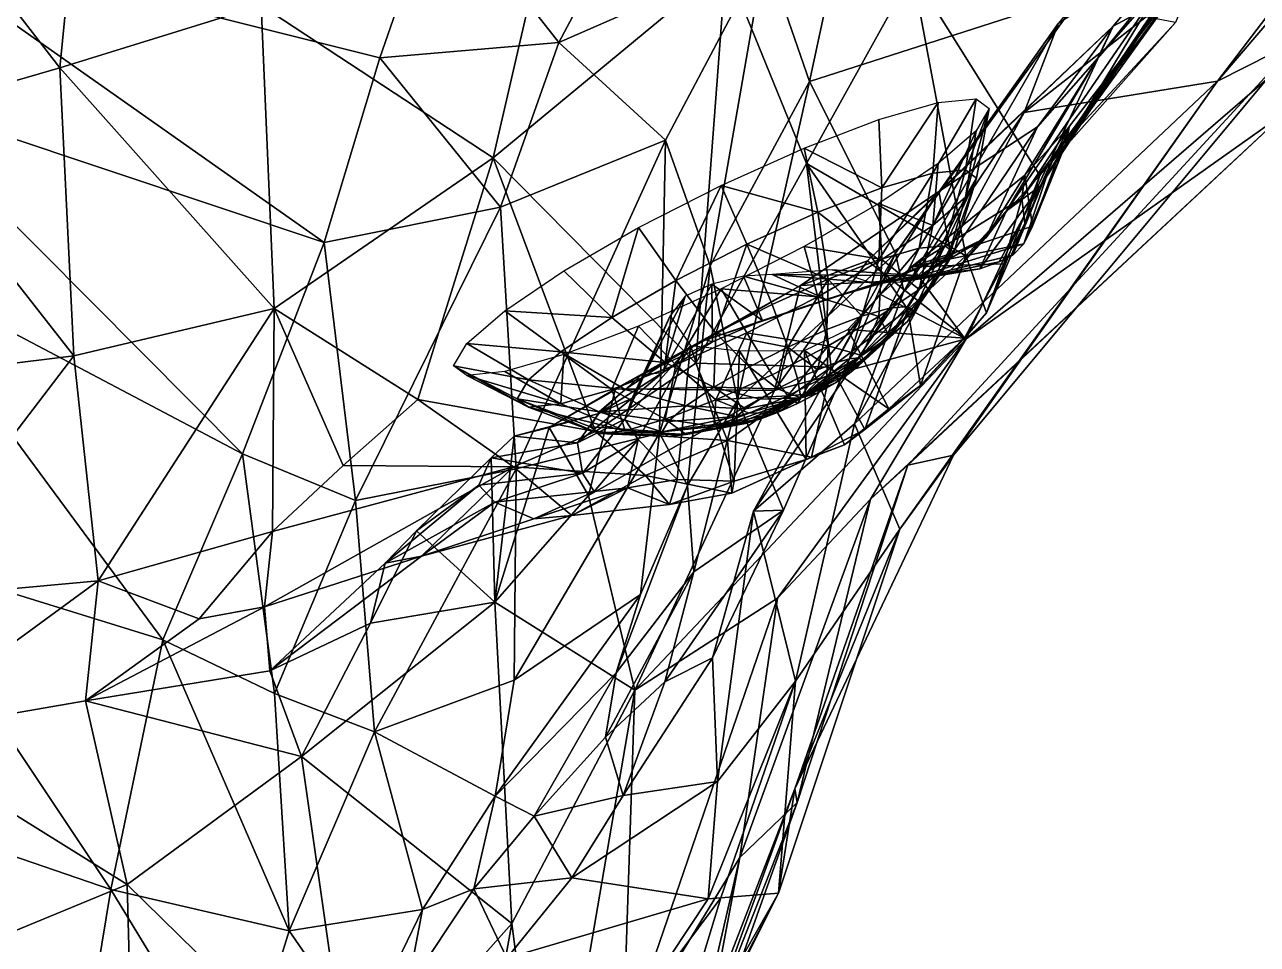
# Model space of a CAD drawing. Extents: x -0.56 to 0.56, y -0.72 to 0.31.
# Drawn here: x 0.0132 to 0.1315, y -0.575 to -0.4868 of the extents above; entities that cross this region are included whole.
import ezdxf

# ---------------------------------------------------------------- set-up
doc = ezdxf.new("R2010")
doc.units = 0
doc.layers.add('BEAR_BLK$LWO', color=1, linetype='CONTINUOUS')

msp = doc.modelspace()

# ---------------------------------------------------------------- linework, layer by layer
at = {"layer": 'BEAR_BLK$LWO'}
for points in [[(0.17783, -0.42645, 2.02138), (0.1356, -0.48819, 2.02277), (0.12769, -0.49218, 1.99347)], [(0.12769, -0.49218, 1.99347), (0.15775, -0.45705, 1.97089), (0.17783, -0.42645, 2.02138)], [(0.10358, -0.51692, 2.07049), (0.17206, -0.45775, 2.08591), (0.11769, -0.48692, 2.11161)], [(0.17206, -0.45775, 2.08591), (0.10358, -0.51692, 2.07049), (0.13435, -0.49509, 2.05099)], [(0.10914, -0.49521, 1.97202), (0.11245, -0.48662, 1.95376), (0.15775, -0.45705, 1.97089)], [(0.15775, -0.45705, 1.97089), (0.12769, -0.49218, 1.99347), (0.10914, -0.49521, 1.97202)], [(0.17206, -0.45775, 2.08591), (0.1414, -0.45893, 2.12562), (0.11769, -0.48692, 2.11161)], [(0.1414, -0.45893, 2.12562), (0.11619, -0.49001, 2.13075), (0.11769, -0.48692, 2.11161)], [(0.12241, -0.48286, 2.13926), (0.11619, -0.49001, 2.13075), (0.1414, -0.45893, 2.12562)], [(0.01658, -0.49092, 2.23155), (0.01926, -0.4637, 2.24969), (0, -0.46952, 2.24825)], [(0.01926, -0.4637, 2.24969), (0.01658, -0.49092, 2.23155), (0.0359, -0.48492, 2.22948)], [(0.08853, -0.49221, 1.9262), (0.08426, -0.47982, 1.91577), (0.09428, -0.46546, 1.91571)], [(0.08853, -0.49221, 1.9262), (0.09428, -0.46546, 1.91571), (0.11473, -0.48379, 1.93966)], [(0, -0.46952, 2.24825), (0, -0.4957, 2.22986), (0.01658, -0.49092, 2.23155)], [(0.07411, -0.47036, 1.90822), (0.06447, -0.48848, 1.90885), (0.05292, -0.47375, 1.90303)], [(0.06447, -0.48848, 1.90885), (0.07411, -0.47036, 1.90822), (0.08426, -0.47982, 1.91577)], [(0.0473, -0.48995, 1.90403), (0, -0.47812, 1.89758), (0.05292, -0.47375, 1.90303)], [(0.06447, -0.48848, 1.90885), (0.0473, -0.48995, 1.90403), (0.05292, -0.47375, 1.90303)], [(0.05818, -0.49956, 2.20753), (0.06373, -0.47544, 2.22988), (0.0359, -0.48492, 2.22948)], [(0.06373, -0.47544, 2.22988), (0.05818, -0.49956, 2.20753), (0.0805, -0.48105, 2.21394)], [(0, -0.47812, 1.89758), (0.0473, -0.48995, 1.90403), (0.04194, -0.50769, 1.90419)], [(0, -0.49366, 1.89978), (0, -0.47812, 1.89758), (0.04194, -0.50769, 1.90419)], [(0.12614, -0.47877, 2.14991), (0.11071, -0.50224, 2.14232), (0.12241, -0.48286, 2.13926)], [(0.11178, -0.49985, 2.14623), (0.11071, -0.50224, 2.14232), (0.12614, -0.47877, 2.14991)], [(0.1131, -0.49828, 2.14999), (0.11178, -0.49985, 2.14623), (0.12614, -0.47877, 2.14991)], [(0.12654, -0.47958, 2.16011), (0.1131, -0.49828, 2.14999), (0.12614, -0.47877, 2.14991)], [(0.06447, -0.48848, 1.90885), (0.08426, -0.47982, 1.91577), (0.07472, -0.49786, 1.91389)], [(0.08426, -0.47982, 1.91577), (0.07899, -0.50992, 1.92299), (0.07472, -0.49786, 1.91389)], [(0.07899, -0.50992, 1.92299), (0.08426, -0.47982, 1.91577), (0.08853, -0.49221, 1.9262)], [(0.11232, -0.49884, 2.1583), (0.11349, -0.49652, 2.15421), (0.12654, -0.47958, 2.16011)], [(0.12368, -0.48657, 2.17569), (0.11232, -0.49884, 2.1583), (0.12654, -0.47958, 2.16011)], [(0.11349, -0.49652, 2.15421), (0.1131, -0.49828, 2.14999), (0.12654, -0.47958, 2.16011)], [(0.07763, -0.51925, 2.18519), (0.0805, -0.48105, 2.21394), (0.05818, -0.49956, 2.20753)], [(0.0805, -0.48105, 2.21394), (0.07763, -0.51925, 2.18519), (0.08825, -0.50008, 2.19262)], [(0.08825, -0.50008, 2.19262), (0.09841, -0.48173, 2.19971), (0.0805, -0.48105, 2.21394)], [(0.10354, -0.50897, 2.17567), (0.09841, -0.48173, 2.19971), (0.08825, -0.50008, 2.19262)], [(0.09841, -0.48173, 2.19971), (0.11066, -0.50124, 2.17753), (0.12368, -0.48657, 2.17569)], [(0.09841, -0.48173, 2.19971), (0.10354, -0.50897, 2.17567), (0.11066, -0.50124, 2.17753)], [(0.08853, -0.49221, 1.9262), (0.11473, -0.48379, 1.93966), (0.09679, -0.50871, 1.94274)], [(0.11473, -0.48379, 1.93966), (0.11245, -0.48662, 1.95376), (0.09679, -0.50871, 1.94274)], [(0.12241, -0.48286, 2.13926), (0.10744, -0.50464, 2.1383), (0.11619, -0.49001, 2.13075)], [(0.11071, -0.50224, 2.14232), (0.10744, -0.50464, 2.1383), (0.12241, -0.48286, 2.13926)], [(0.03714, -0.514, 2.20666), (0.0359, -0.48492, 2.22948), (0.01658, -0.49092, 2.23155)], [(0.0359, -0.48492, 2.22948), (0.03714, -0.514, 2.20666), (0.05818, -0.49956, 2.20753)], [(0.09411, -0.50943, 2.10542), (0.10358, -0.51692, 2.07049), (0.11769, -0.48692, 2.11161)], [(0.11769, -0.48692, 2.11161), (0.10096, -0.50277, 2.11681), (0.09411, -0.50943, 2.10542)], [(0.09759, -0.51235, 1.95479), (0.09679, -0.50871, 1.94274), (0.11245, -0.48662, 1.95376)], [(0.10914, -0.49521, 1.97202), (0.09759, -0.51235, 1.95479), (0.11245, -0.48662, 1.95376)], [(0.11043, -0.49656, 2.12369), (0.10096, -0.50277, 2.11681), (0.11769, -0.48692, 2.11161)], [(0.11619, -0.49001, 2.13075), (0.11043, -0.49656, 2.12369), (0.11769, -0.48692, 2.11161)], [(0.11232, -0.49884, 2.1583), (0.12368, -0.48657, 2.17569), (0.11066, -0.50124, 2.17753)], [(0.05887, -0.50428, 1.9076), (0.0473, -0.48995, 1.90403), (0.06447, -0.48848, 1.90885)], [(0.05887, -0.50428, 1.9076), (0.06447, -0.48848, 1.90885), (0.07472, -0.49786, 1.91389)], [(0.09797, -0.52904, 2.02309), (0.1356, -0.48819, 2.02277), (0.13435, -0.49509, 2.05099)], [(0.09797, -0.52904, 2.02309), (0.10236, -0.52807, 2.00299), (0.1356, -0.48819, 2.02277)], [(0.12769, -0.49218, 1.99347), (0.1356, -0.48819, 2.02277), (0.10236, -0.52807, 2.00299)], [(0.01791, -0.51855, 2.2101), (0.01658, -0.49092, 2.23155), (0, -0.4957, 2.22986)], [(0.01658, -0.49092, 2.23155), (0.01791, -0.51855, 2.2101), (0.03714, -0.514, 2.20666)], [(0.0473, -0.48995, 1.90403), (0.05887, -0.50428, 1.9076), (0.04194, -0.50769, 1.90419)], [(0.11619, -0.49001, 2.13075), (0.10545, -0.50722, 2.13374), (0.11043, -0.49656, 2.12369)], [(0.10744, -0.50464, 2.1383), (0.10545, -0.50722, 2.13374), (0.11619, -0.49001, 2.13075)], [(0.09722, -0.53519, 1.9803), (0.09286, -0.52507, 1.96642), (0.12769, -0.49218, 1.99347)], [(0.09286, -0.52507, 1.96642), (0.10914, -0.49521, 1.97202), (0.12769, -0.49218, 1.99347)], [(0.10236, -0.52807, 2.00299), (0.09722, -0.53519, 1.9803), (0.12769, -0.49218, 1.99347)], [(0.07899, -0.50992, 1.92299), (0.08853, -0.49221, 1.9262), (0.08164, -0.5228, 1.9306)], [(0.08164, -0.5228, 1.9306), (0.08853, -0.49221, 1.9262), (0.09679, -0.50871, 1.94274)], [(0.03412, -0.52797, 1.90544), (0, -0.49366, 1.89978), (0.04194, -0.50769, 1.90419)], [(0, -0.50999, 1.90113), (0, -0.49366, 1.89978), (0.03412, -0.52797, 1.90544)], [(0.09549, -0.50243, 2.13049), (0.09518, -0.49588, 2.12831), (0.10087, -0.49425, 2.13502)], [(0.10087, -0.49425, 2.13502), (0.10036, -0.50102, 2.13625), (0.09549, -0.50243, 2.13049)], [(0.10036, -0.50102, 2.13625), (0.10087, -0.49425, 2.13502), (0.10452, -0.49388, 2.14318)], [(0.10452, -0.49388, 2.14318), (0.1035, -0.50071, 2.14325), (0.10036, -0.50102, 2.13625)], [(0.1035, -0.50071, 2.14325), (0.10452, -0.49388, 2.14318), (0.10578, -0.49481, 2.15199)], [(0, -0.4957, 2.22986), (0, -0.52075, 2.20945), (0.01791, -0.51855, 2.2101)], [(0.09759, -0.51235, 1.95479), (0.10914, -0.49521, 1.97202), (0.09286, -0.52507, 1.96642)], [(0.09438, -0.53231, 2.04097), (0.13435, -0.49509, 2.05099), (0.10358, -0.51692, 2.07049)], [(0.13435, -0.49509, 2.05099), (0.09438, -0.53231, 2.04097), (0.09797, -0.52904, 2.02309)], [(0.1035, -0.50334, 2.15819), (0.10458, -0.5015, 2.15081), (0.10578, -0.49481, 2.15199)], [(0.10452, -0.49695, 2.16059), (0.1035, -0.50334, 2.15819), (0.10578, -0.49481, 2.15199)], [(0.10578, -0.49481, 2.15199), (0.10458, -0.5015, 2.15081), (0.1035, -0.50071, 2.14325)], [(0.09518, -0.49588, 2.12831), (0.09549, -0.50243, 2.13049), (0.08802, -0.49862, 2.1237)], [(0.11043, -0.49656, 2.12369), (0.10213, -0.50887, 2.12872), (0.10096, -0.50277, 2.11681)], [(0.10545, -0.50722, 2.13374), (0.10213, -0.50887, 2.12872), (0.11043, -0.49656, 2.12369)], [(0.10893, -0.50343, 2.1559), (0.1092, -0.50121, 2.15453), (0.11349, -0.49652, 2.15421)], [(0.11232, -0.49884, 2.1583), (0.10893, -0.50343, 2.1559), (0.11349, -0.49652, 2.15421)], [(0.1092, -0.50121, 2.15453), (0.10994, -0.50611, 2.15075), (0.11349, -0.49652, 2.15421)], [(0.11349, -0.49652, 2.15421), (0.10994, -0.50611, 2.15075), (0.1131, -0.49828, 2.14999)], [(0.06037, -0.52939, 1.91282), (0.05887, -0.50428, 1.9076), (0.07472, -0.49786, 1.91389)], [(0.07415, -0.52598, 1.91937), (0.06037, -0.52939, 1.91282), (0.07472, -0.49786, 1.91389)], [(0.07899, -0.50992, 1.92299), (0.07415, -0.52598, 1.91937), (0.07472, -0.49786, 1.91389)], [(0.10036, -0.50603, 2.16466), (0.1035, -0.50334, 2.15819), (0.10452, -0.49695, 2.16059)], [(0.10087, -0.50009, 2.16813), (0.10036, -0.50603, 2.16466), (0.10452, -0.49695, 2.16059)], [(0.08007, -0.50219, 2.12165), (0.08802, -0.49862, 2.1237), (0.08934, -0.50477, 2.12654)], [(0.09549, -0.50243, 2.13049), (0.08934, -0.50477, 2.12654), (0.08802, -0.49862, 2.1237)], [(0.10893, -0.50343, 2.1559), (0.11232, -0.49884, 2.1583), (0.1092, -0.50586, 2.1583)], [(0.1131, -0.49828, 2.14999), (0.10911, -0.50781, 2.14828), (0.11178, -0.49985, 2.14623)], [(0.10994, -0.50611, 2.15075), (0.10911, -0.50781, 2.14828), (0.1131, -0.49828, 2.14999)], [(0.11066, -0.50124, 2.17753), (0.1092, -0.50586, 2.1583), (0.11232, -0.49884, 2.1583)], [(0.05094, -0.52273, 2.17655), (0.05818, -0.49956, 2.20753), (0.03714, -0.514, 2.20666)], [(0.05094, -0.52273, 2.17655), (0.06798, -0.52582, 2.1751), (0.05818, -0.49956, 2.20753)], [(0.06798, -0.52582, 2.1751), (0.07763, -0.51925, 2.18519), (0.05818, -0.49956, 2.20753)], [(0.0906, -0.51965, 2.17629), (0.08825, -0.50008, 2.19262), (0.07763, -0.51925, 2.18519)], [(0.08825, -0.50008, 2.19262), (0.09797, -0.51411, 2.1752), (0.10354, -0.50897, 2.17567)], [(0.08825, -0.50008, 2.19262), (0.0906, -0.51965, 2.17629), (0.09797, -0.51411, 2.1752)], [(0.10036, -0.50603, 2.16466), (0.10087, -0.50009, 2.16813), (0.09518, -0.50392, 2.17388)], [(0.11178, -0.49985, 2.14623), (0.10804, -0.5089, 2.1459), (0.11071, -0.50224, 2.14232)], [(0.10911, -0.50781, 2.14828), (0.10804, -0.5089, 2.1459), (0.11178, -0.49985, 2.14623)], [(0.0952, -0.50934, 2.13349), (0.09549, -0.50243, 2.13049), (0.10036, -0.50102, 2.13625)], [(0.10036, -0.50102, 2.13625), (0.09906, -0.50823, 2.13804), (0.0952, -0.50934, 2.13349)], [(0.10994, -0.50611, 2.15075), (0.1092, -0.50121, 2.15453), (0.09834, -0.51001, 2.14852)], [(0.1092, -0.50121, 2.15453), (0.10893, -0.50343, 2.1559), (0.09834, -0.51001, 2.14852)], [(0.09906, -0.50823, 2.13804), (0.10036, -0.50102, 2.13625), (0.1035, -0.50071, 2.14325)], [(0.1035, -0.50071, 2.14325), (0.10153, -0.50798, 2.14358), (0.09906, -0.50823, 2.13804)], [(0.10153, -0.50798, 2.14358), (0.1035, -0.50071, 2.14325), (0.10458, -0.5015, 2.15081)], [(0.10153, -0.51006, 2.15539), (0.10239, -0.50861, 2.14956), (0.10458, -0.5015, 2.15081)], [(0.1035, -0.50334, 2.15819), (0.10153, -0.51006, 2.15539), (0.10458, -0.5015, 2.15081)], [(0.10458, -0.5015, 2.15081), (0.10239, -0.50861, 2.14956), (0.10153, -0.50798, 2.14358)], [(0.10553, -0.51441, 2.15798), (0.11066, -0.50124, 2.17753), (0.10354, -0.50897, 2.17567)], [(0.11066, -0.50124, 2.17753), (0.10553, -0.51441, 2.15798), (0.1092, -0.50586, 2.1583)], [(0.07571, -0.51132, 2.12538), (0.07213, -0.50625, 2.12236), (0.08007, -0.50219, 2.12165)], [(0.08007, -0.50219, 2.12165), (0.08252, -0.50784, 2.12478), (0.07571, -0.51132, 2.12538)], [(0.08934, -0.50477, 2.12654), (0.08252, -0.50784, 2.12478), (0.08007, -0.50219, 2.12165)], [(0.10096, -0.50277, 2.11681), (0.09552, -0.51143, 2.1248), (0.08767, -0.5118, 2.11088)], [(0.10096, -0.50277, 2.11681), (0.08767, -0.5118, 2.11088), (0.09411, -0.50943, 2.10542)], [(0.09549, -0.50243, 2.13049), (0.0952, -0.50934, 2.13349), (0.08934, -0.50477, 2.12654)], [(0.10213, -0.50887, 2.12872), (0.09552, -0.51143, 2.1248), (0.10096, -0.50277, 2.11681)], [(0.11071, -0.50224, 2.14232), (0.10488, -0.51019, 2.14182), (0.10744, -0.50464, 2.1383)], [(0.10674, -0.50953, 2.14399), (0.10488, -0.51019, 2.14182), (0.11071, -0.50224, 2.14232)], [(0.10804, -0.5089, 2.1459), (0.10674, -0.50953, 2.14399), (0.11071, -0.50224, 2.14232)], [(0.09549, -0.50932, 2.16959), (0.09518, -0.50392, 2.17388), (0.08802, -0.50806, 2.17727)], [(0.09518, -0.50392, 2.17388), (0.09549, -0.50932, 2.16959), (0.10036, -0.50603, 2.16466)], [(0.10893, -0.50343, 2.1559), (0.1072, -0.50973, 2.15518), (0.09834, -0.51001, 2.14852)], [(0.09906, -0.51219, 2.16051), (0.10153, -0.51006, 2.15539), (0.1035, -0.50334, 2.15819)], [(0.10036, -0.50603, 2.16466), (0.09906, -0.51219, 2.16051), (0.1035, -0.50334, 2.15819)], [(0.1092, -0.50586, 2.1583), (0.1072, -0.50973, 2.15518), (0.10893, -0.50343, 2.1559)], [(0.05887, -0.50428, 1.9076), (0.04496, -0.53243, 1.90833), (0.04194, -0.50769, 1.90419)], [(0.04496, -0.53243, 1.90833), (0.05887, -0.50428, 1.9076), (0.06037, -0.52939, 1.91282)], [(0.08934, -0.50477, 2.12654), (0.09033, -0.51119, 2.13036), (0.08252, -0.50784, 2.12478)], [(0.0952, -0.50934, 2.13349), (0.09033, -0.51119, 2.13036), (0.08934, -0.50477, 2.12654)], [(0.10744, -0.50464, 2.1383), (0.10239, -0.51063, 2.13913), (0.10545, -0.50722, 2.13374)], [(0.10488, -0.51019, 2.14182), (0.10239, -0.51063, 2.13913), (0.10744, -0.50464, 2.1383)], [(0.06956, -0.51488, 2.12829), (0.06497, -0.5104, 2.12575), (0.07213, -0.50625, 2.12236)], [(0.07213, -0.50625, 2.12236), (0.07571, -0.51132, 2.12538), (0.06956, -0.51488, 2.12829)], [(0.09906, -0.51219, 2.16051), (0.10036, -0.50603, 2.16466), (0.09549, -0.50932, 2.16959)], [(0.10911, -0.50781, 2.14828), (0.10994, -0.50611, 2.15075), (0.09834, -0.51001, 2.14852)], [(0.1072, -0.50973, 2.15518), (0.1092, -0.50586, 2.1583), (0.10553, -0.51441, 2.15798)], [(0.10545, -0.50722, 2.13374), (0.09917, -0.51087, 2.13637), (0.10213, -0.50887, 2.12872)], [(0.10239, -0.51063, 2.13913), (0.09917, -0.51087, 2.13637), (0.10545, -0.50722, 2.13374)], [(0.04496, -0.53243, 1.90833), (0.03412, -0.52797, 1.90544), (0.04194, -0.50769, 1.90419)], [(0.07955, -0.51637, 2.12945), (0.07571, -0.51132, 2.12538), (0.08252, -0.50784, 2.12478)], [(0.08252, -0.50784, 2.12478), (0.08494, -0.51362, 2.12897), (0.07955, -0.51637, 2.12945)], [(0.08934, -0.51288, 2.1725), (0.08802, -0.50806, 2.17727), (0.08007, -0.51212, 2.17798)], [(0.08603, -0.53337, 1.94005), (0.08164, -0.5228, 1.9306), (0.09679, -0.50871, 1.94274)], [(0.09033, -0.51119, 2.13036), (0.08494, -0.51362, 2.12897), (0.08252, -0.50784, 2.12478)], [(0.09679, -0.50871, 1.94274), (0.09759, -0.51235, 1.95479), (0.08316, -0.53347, 1.94733)], [(0.08603, -0.53337, 1.94005), (0.09679, -0.50871, 1.94274), (0.08316, -0.53347, 1.94733)], [(0.08802, -0.50806, 2.17727), (0.08934, -0.51288, 2.1725), (0.09549, -0.50932, 2.16959)], [(0.09355, -0.51475, 2.13744), (0.0952, -0.50934, 2.13349), (0.09906, -0.50823, 2.13804)], [(0.09906, -0.50823, 2.13804), (0.09622, -0.51398, 2.14059), (0.09355, -0.51475, 2.13744)], [(0.09622, -0.51398, 2.14059), (0.09906, -0.50823, 2.13804), (0.10153, -0.50798, 2.14358)], [(0.10153, -0.50798, 2.14358), (0.09794, -0.51381, 2.14443), (0.09622, -0.51398, 2.14059)], [(0.10911, -0.50781, 2.14828), (0.09834, -0.51001, 2.14852), (0.09725, -0.51149, 2.14563)], [(0.10804, -0.5089, 2.1459), (0.10911, -0.50781, 2.14828), (0.09725, -0.51149, 2.14563)], [(0.09853, -0.51424, 2.14856), (0.09794, -0.51381, 2.14443), (0.10153, -0.50798, 2.14358)], [(0.10239, -0.50861, 2.14956), (0.09853, -0.51424, 2.14856), (0.10153, -0.50798, 2.14358)], [(0.09853, -0.51424, 2.14856), (0.10239, -0.50861, 2.14956), (0.10153, -0.51006, 2.15539)], [(0.07684, -0.53098, 1.92688), (0.07415, -0.52598, 1.91937), (0.07899, -0.50992, 1.92299)], [(0.07684, -0.53098, 1.92688), (0.07899, -0.50992, 1.92299), (0.08164, -0.5228, 1.9306)], [(0.08517, -0.52187, 2.0989), (0.10358, -0.51692, 2.07049), (0.09411, -0.50943, 2.10542)], [(0.08517, -0.52187, 2.0989), (0.09411, -0.50943, 2.10542), (0.08767, -0.5118, 2.11088)], [(0.0952, -0.51479, 2.16441), (0.09549, -0.50932, 2.16959), (0.08934, -0.51288, 2.1725)], [(0.0952, -0.50934, 2.13349), (0.09355, -0.51475, 2.13744), (0.09033, -0.51119, 2.13036)], [(0.09549, -0.50932, 2.16959), (0.0952, -0.51479, 2.16441), (0.09906, -0.51219, 2.16051)], [(0.10213, -0.50887, 2.12872), (0.09542, -0.51162, 2.13395), (0.09552, -0.51143, 2.1248)], [(0.09917, -0.51087, 2.13637), (0.09542, -0.51162, 2.13395), (0.10213, -0.50887, 2.12872)], [(0.10674, -0.50953, 2.14399), (0.10804, -0.5089, 2.1459), (0.09725, -0.51149, 2.14563)], [(0.10488, -0.51019, 2.14182), (0.10674, -0.50953, 2.14399), (0.09725, -0.51149, 2.14563)], [(0.09919, -0.52141, 2.15813), (0.10354, -0.50897, 2.17567), (0.09797, -0.51411, 2.1752)], [(0.1072, -0.50973, 2.15518), (0.10342, -0.51685, 2.15529), (0.09834, -0.51001, 2.14852)], [(0.10354, -0.50897, 2.17567), (0.09919, -0.52141, 2.15813), (0.10553, -0.51441, 2.15798)], [(0.10553, -0.51441, 2.15798), (0.10342, -0.51685, 2.15529), (0.1072, -0.50973, 2.15518)], [(0, -0.50999, 1.90113), (0.03412, -0.52797, 1.90544), (0.02646, -0.54581, 1.90667)], [(0, -0.53763, 1.90152), (0, -0.50999, 1.90113), (0.02646, -0.54581, 1.90667)], [(0.06497, -0.5104, 2.12575), (0.06956, -0.51488, 2.12829), (0.05928, -0.51422, 2.1315)], [(0.08221, -0.51092, 2.1394), (0.07916, -0.51168, 2.13934), (0.08402, -0.51516, 2.13094)], [(0.08494, -0.51075, 2.13988), (0.08221, -0.51092, 2.1394), (0.09015, -0.51314, 2.13207)], [(0.08402, -0.51516, 2.13094), (0.09015, -0.51314, 2.13207), (0.08221, -0.51092, 2.1394)], [(0.09917, -0.51087, 2.13637), (0.09072, -0.5103, 2.14113), (0.08494, -0.51075, 2.13988)], [(0.09015, -0.51314, 2.13207), (0.09542, -0.51162, 2.13395), (0.08494, -0.51075, 2.13988)], [(0.09542, -0.51162, 2.13395), (0.09917, -0.51087, 2.13637), (0.08494, -0.51075, 2.13988)], [(0.09444, -0.51153, 2.14298), (0.09072, -0.5103, 2.14113), (0.09917, -0.51087, 2.13637)], [(0.10239, -0.51063, 2.13913), (0.10488, -0.51019, 2.14182), (0.09444, -0.51153, 2.14298)], [(0.09725, -0.51149, 2.14563), (0.09444, -0.51153, 2.14298), (0.10488, -0.51019, 2.14182)], [(0.09917, -0.51087, 2.13637), (0.10239, -0.51063, 2.13913), (0.09444, -0.51153, 2.14298)], [(0.10342, -0.51685, 2.15529), (0.09536, -0.51265, 2.14968), (0.09834, -0.51001, 2.14852)], [(0.09622, -0.51672, 2.15614), (0.09794, -0.51525, 2.1526), (0.10153, -0.51006, 2.15539)], [(0.09906, -0.51219, 2.16051), (0.09622, -0.51672, 2.15614), (0.10153, -0.51006, 2.15539)], [(0.10153, -0.51006, 2.15539), (0.09794, -0.51525, 2.1526), (0.09853, -0.51424, 2.14856)], [(0.07469, -0.51919, 2.13175), (0.06956, -0.51488, 2.12829), (0.07571, -0.51132, 2.12538)], [(0.06992, -0.52173, 2.1111), (0.08767, -0.5118, 2.11088), (0.0786, -0.51701, 2.1212)], [(0.08767, -0.5118, 2.11088), (0.06992, -0.52173, 2.1111), (0.08517, -0.52187, 2.0989)], [(0.07213, -0.51569, 2.17593), (0.07571, -0.51943, 2.17135), (0.08007, -0.51212, 2.17798)], [(0.07916, -0.51168, 2.13934), (0.07659, -0.51284, 2.13982), (0.07445, -0.52015, 2.13208)], [(0.07445, -0.52015, 2.13208), (0.07923, -0.51721, 2.13061), (0.07916, -0.51168, 2.13934)], [(0.07571, -0.51132, 2.12538), (0.07955, -0.51637, 2.12945), (0.07469, -0.51919, 2.13175)], [(0.07571, -0.51943, 2.17135), (0.08252, -0.51636, 2.17311), (0.08007, -0.51212, 2.17798)], [(0.09552, -0.51143, 2.1248), (0.0786, -0.51701, 2.1212), (0.08767, -0.5118, 2.11088)], [(0.09552, -0.51143, 2.1248), (0.08402, -0.51516, 2.13094), (0.0786, -0.51701, 2.1212)], [(0.07923, -0.51721, 2.13061), (0.08402, -0.51516, 2.13094), (0.07916, -0.51168, 2.13934)], [(0.08007, -0.51212, 2.17798), (0.08252, -0.51636, 2.17311), (0.08934, -0.51288, 2.1725)], [(0.09015, -0.51314, 2.13207), (0.08402, -0.51516, 2.13094), (0.09552, -0.51143, 2.1248)], [(0.08646, -0.51771, 2.13432), (0.08494, -0.51362, 2.12897), (0.09033, -0.51119, 2.13036)], [(0.09033, -0.51119, 2.13036), (0.09019, -0.51603, 2.13528), (0.08646, -0.51771, 2.13432)], [(0.09542, -0.51162, 2.13395), (0.09015, -0.51314, 2.13207), (0.09552, -0.51143, 2.1248)], [(0.09355, -0.51475, 2.13744), (0.09019, -0.51603, 2.13528), (0.09033, -0.51119, 2.13036)], [(0.09622, -0.51672, 2.15614), (0.09906, -0.51219, 2.16051), (0.0952, -0.51479, 2.16441)], [(0.07659, -0.51284, 2.13982), (0.07517, -0.51472, 2.14133), (0.0715, -0.5226, 2.137)], [(0.0715, -0.5226, 2.137), (0.07445, -0.52015, 2.13208), (0.07659, -0.51284, 2.13982)], [(0.08252, -0.51636, 2.17311), (0.09033, -0.5176, 2.16672), (0.08934, -0.51288, 2.1725)], [(0.09759, -0.51235, 1.95479), (0.09286, -0.52507, 1.96642), (0.08316, -0.53347, 1.94733)], [(0.08934, -0.51288, 2.1725), (0.09033, -0.5176, 2.16672), (0.0952, -0.51479, 2.16441)], [(0.09222, -0.51601, 2.15028), (0.09536, -0.51265, 2.14968), (0.10342, -0.51685, 2.15529)], [(0.03714, -0.514, 2.20666), (0.01791, -0.51855, 2.2101), (0.02026, -0.54013, 2.17589)], [(0.03698, -0.5354, 2.16954), (0.03714, -0.514, 2.20666), (0.02026, -0.54013, 2.17589)], [(0.03698, -0.5354, 2.16954), (0.04376, -0.52906, 2.17339), (0.03714, -0.514, 2.20666)], [(0.04376, -0.52906, 2.17339), (0.05094, -0.52273, 2.17655), (0.03714, -0.514, 2.20666)], [(0.05928, -0.51422, 2.1315), (0.06468, -0.51816, 2.13323), (0.05563, -0.51736, 2.13904)], [(0.06956, -0.51488, 2.12829), (0.06468, -0.51816, 2.13323), (0.05928, -0.51422, 2.1315)], [(0.08494, -0.51362, 2.12897), (0.08646, -0.51771, 2.13432), (0.07955, -0.51637, 2.12945)], [(0.09385, -0.52561, 2.1603), (0.09797, -0.51411, 2.1752), (0.0906, -0.51965, 2.17629)], [(0.09622, -0.51398, 2.14059), (0.09238, -0.51883, 2.14366), (0.09355, -0.51475, 2.13744)], [(0.09326, -0.51874, 2.14562), (0.09238, -0.51883, 2.14366), (0.09622, -0.51398, 2.14059)], [(0.09794, -0.51381, 2.14443), (0.09326, -0.51874, 2.14562), (0.09622, -0.51398, 2.14059)], [(0.09326, -0.51874, 2.14562), (0.09794, -0.51381, 2.14443), (0.09853, -0.51424, 2.14856)], [(0.09326, -0.51948, 2.1498), (0.09356, -0.51897, 2.14773), (0.09853, -0.51424, 2.14856)], [(0.09794, -0.51525, 2.1526), (0.09326, -0.51948, 2.1498), (0.09853, -0.51424, 2.14856)], [(0.09853, -0.51424, 2.14856), (0.09356, -0.51897, 2.14773), (0.09326, -0.51874, 2.14562)], [(0.09797, -0.51411, 2.1752), (0.09385, -0.52561, 2.1603), (0.09919, -0.52141, 2.15813)], [(0.10342, -0.51685, 2.15529), (0.10553, -0.51441, 2.15798), (0.09919, -0.52141, 2.15813)], [(0.06956, -0.51488, 2.12829), (0.07469, -0.51919, 2.13175), (0.06468, -0.51816, 2.13323)], [(0.06497, -0.51843, 2.17132), (0.06956, -0.52177, 2.1674), (0.07213, -0.51569, 2.17593)], [(0.06956, -0.52177, 2.1674), (0.07571, -0.51943, 2.17135), (0.07213, -0.51569, 2.17593)], [(0.07517, -0.51472, 2.14133), (0.0771, -0.51756, 2.14409), (0.07082, -0.52462, 2.14085)], [(0.07082, -0.52462, 2.14085), (0.0715, -0.5226, 2.137), (0.07517, -0.51472, 2.14133)], [(0.08402, -0.51516, 2.13094), (0.07923, -0.51721, 2.13061), (0.0786, -0.51701, 2.1212)], [(0.0893, -0.51988, 2.14094), (0.09019, -0.51603, 2.13528), (0.09355, -0.51475, 2.13744)], [(0.09355, -0.51475, 2.13744), (0.09102, -0.51922, 2.14205), (0.0893, -0.51988, 2.14094)], [(0.09355, -0.51852, 2.15884), (0.0952, -0.51479, 2.16441), (0.09033, -0.5176, 2.16672)], [(0.09238, -0.51883, 2.14366), (0.09102, -0.51922, 2.14205), (0.09355, -0.51475, 2.13744)], [(0.09326, -0.51948, 2.1498), (0.09794, -0.51525, 2.1526), (0.09622, -0.51672, 2.15614)], [(0.0952, -0.51479, 2.16441), (0.09355, -0.51852, 2.15884), (0.09622, -0.51672, 2.15614)], [(0.0786, -0.51701, 2.1212), (0.07241, -0.52039, 2.12265), (0.06992, -0.52173, 2.1111)], [(0.10358, -0.51692, 2.07049), (0.08517, -0.52187, 2.0989), (0.07176, -0.55063, 2.08907)], [(0.08548, -0.54181, 2.06448), (0.10358, -0.51692, 2.07049), (0.07176, -0.55063, 2.08907)], [(0.07241, -0.52039, 2.12265), (0.0786, -0.51701, 2.1212), (0.07923, -0.51721, 2.13061)], [(0.07936, -0.52156, 2.13624), (0.07469, -0.51919, 2.13175), (0.07955, -0.51637, 2.12945)], [(0.07571, -0.51943, 2.17135), (0.07955, -0.52278, 2.1658), (0.08252, -0.51636, 2.17311)], [(0.07955, -0.51637, 2.12945), (0.08273, -0.51962, 2.13465), (0.07936, -0.52156, 2.13624)], [(0.07955, -0.52278, 2.1658), (0.08494, -0.52036, 2.16719), (0.08252, -0.51636, 2.17311)], [(0.08646, -0.51771, 2.13432), (0.08273, -0.51962, 2.13465), (0.07955, -0.51637, 2.12945)], [(0.08252, -0.51636, 2.17311), (0.08494, -0.52036, 2.16719), (0.09033, -0.5176, 2.16672)], [(0.10358, -0.51692, 2.07049), (0.08548, -0.54181, 2.06448), (0.09438, -0.53231, 2.04097)], [(0.08646, -0.51771, 2.13432), (0.09019, -0.51603, 2.13528), (0.0893, -0.51988, 2.14094)], [(0.08805, -0.51804, 2.1501), (0.09222, -0.51601, 2.15028), (0.09615, -0.52364, 2.1565)], [(0.09102, -0.52115, 2.15299), (0.09238, -0.52023, 2.15161), (0.09622, -0.51672, 2.15614)], [(0.09355, -0.51852, 2.15884), (0.09102, -0.52115, 2.15299), (0.09622, -0.51672, 2.15614)], [(0.10342, -0.51685, 2.15529), (0.09615, -0.52364, 2.1565), (0.09222, -0.51601, 2.15028)], [(0.09622, -0.51672, 2.15614), (0.09238, -0.52023, 2.15161), (0.09326, -0.51948, 2.1498)], [(0.09919, -0.52141, 2.15813), (0.09615, -0.52364, 2.1565), (0.10342, -0.51685, 2.15529)], [(0.05563, -0.51736, 2.13904), (0.06155, -0.52086, 2.1397), (0.05437, -0.5195, 2.14764)], [(0.06468, -0.51816, 2.13323), (0.06155, -0.52086, 2.1397), (0.05563, -0.51736, 2.13904)], [(0.06468, -0.51816, 2.13323), (0.07083, -0.52179, 2.13565), (0.06155, -0.52086, 2.1397)], [(0.07469, -0.51919, 2.13175), (0.07083, -0.52179, 2.13565), (0.06468, -0.51816, 2.13323)], [(0.0721, -0.52659, 2.14434), (0.07082, -0.52462, 2.14085), (0.0771, -0.51756, 2.14409)], [(0.07584, -0.53042, 2.15044), (0.0721, -0.52659, 2.14434), (0.0771, -0.51756, 2.14409)], [(0.07923, -0.51721, 2.13061), (0.07445, -0.52015, 2.13208), (0.07241, -0.52039, 2.12265)], [(0.0813, -0.53058, 2.15665), (0.07584, -0.53042, 2.15044), (0.0771, -0.51756, 2.14409)], [(0.0771, -0.51756, 2.14409), (0.08182, -0.51806, 2.14758), (0.0813, -0.53058, 2.15665)], [(0.08821, -0.52849, 2.1584), (0.0813, -0.53058, 2.15665), (0.08182, -0.51806, 2.14758)], [(0.08182, -0.51806, 2.14758), (0.08805, -0.51804, 2.1501), (0.08821, -0.52849, 2.1584)], [(0.08548, -0.52171, 2.14062), (0.08273, -0.51962, 2.13465), (0.08646, -0.51771, 2.13432)], [(0.08494, -0.52036, 2.16719), (0.08646, -0.52238, 2.16077), (0.09033, -0.5176, 2.16672)], [(0.08646, -0.51771, 2.13432), (0.08739, -0.52074, 2.14045), (0.08548, -0.52171, 2.14062)], [(0.08646, -0.52238, 2.16077), (0.09019, -0.52047, 2.16044), (0.09033, -0.5176, 2.16672)], [(0.0893, -0.51988, 2.14094), (0.08739, -0.52074, 2.14045), (0.08646, -0.51771, 2.13432)], [(0.09615, -0.52364, 2.1565), (0.09189, -0.52709, 2.15811), (0.08805, -0.51804, 2.1501)], [(0.09189, -0.52709, 2.15811), (0.08821, -0.52849, 2.1584), (0.08805, -0.51804, 2.1501)], [(0.09033, -0.5176, 2.16672), (0.09019, -0.52047, 2.16044), (0.09355, -0.51852, 2.15884)], [(0.01791, -0.51855, 2.2101), (0, -0.52075, 2.20945), (0, -0.54199, 2.18095)], [(0.02026, -0.54013, 2.17589), (0.01791, -0.51855, 2.2101), (0, -0.54199, 2.18095)], [(0.05928, -0.52006, 2.16461), (0.06468, -0.52317, 2.16164), (0.06497, -0.51843, 2.17132)], [(0.06468, -0.52317, 2.16164), (0.06956, -0.52177, 2.1674), (0.06497, -0.51843, 2.17132)], [(0.08067, -0.52669, 2.17422), (0.07763, -0.51925, 2.18519), (0.06798, -0.52582, 2.1751)], [(0.07469, -0.51919, 2.13175), (0.07936, -0.52156, 2.13624), (0.07083, -0.52179, 2.13565)], [(0.07763, -0.51925, 2.18519), (0.08067, -0.52669, 2.17422), (0.0906, -0.51965, 2.17629)], [(0.09238, -0.51883, 2.14366), (0.09326, -0.51874, 2.14562), (0.08771, -0.52257, 2.1471)], [(0.09326, -0.51874, 2.14562), (0.09356, -0.51897, 2.14773), (0.08771, -0.52257, 2.1471)], [(0.09102, -0.51922, 2.14205), (0.09238, -0.51883, 2.14366), (0.08771, -0.52257, 2.1471)], [(0.09356, -0.51897, 2.14773), (0.09326, -0.51948, 2.1498), (0.08771, -0.52257, 2.1471)], [(0.0893, -0.51988, 2.14094), (0.09102, -0.51922, 2.14205), (0.08771, -0.52257, 2.1471)], [(0.0893, -0.52215, 2.1538), (0.09102, -0.52115, 2.15299), (0.09355, -0.51852, 2.15884)], [(0.09019, -0.52047, 2.16044), (0.0893, -0.52215, 2.1538), (0.09355, -0.51852, 2.15884)], [(0.06155, -0.52349, 2.15463), (0.05563, -0.52043, 2.15645), (0.05437, -0.5195, 2.14764)], [(0.05437, -0.5195, 2.14764), (0.06047, -0.52269, 2.14707), (0.06155, -0.52349, 2.15463)], [(0.06155, -0.52086, 2.1397), (0.06047, -0.52269, 2.14707), (0.05437, -0.5195, 2.14764)], [(0.06468, -0.52317, 2.16164), (0.05928, -0.52006, 2.16461), (0.05563, -0.52043, 2.15645)], [(0.05563, -0.52043, 2.15645), (0.06155, -0.52349, 2.15463), (0.06468, -0.52317, 2.16164)], [(0.06356, -0.52543, 2.1157), (0.06992, -0.52173, 2.1111), (0.07241, -0.52039, 2.12265)], [(0.07241, -0.52039, 2.12265), (0.0683, -0.52409, 2.12695), (0.06356, -0.52543, 2.1157)], [(0.0683, -0.52409, 2.12695), (0.07241, -0.52039, 2.12265), (0.07445, -0.52015, 2.13208)], [(0.07445, -0.52015, 2.13208), (0.0715, -0.5226, 2.137), (0.0683, -0.52409, 2.12695)], [(0.06956, -0.52177, 2.1674), (0.07469, -0.52464, 2.16268), (0.07571, -0.51943, 2.17135)], [(0.07469, -0.52464, 2.16268), (0.07955, -0.52278, 2.1658), (0.07571, -0.51943, 2.17135)], [(0.08273, -0.51962, 2.13465), (0.08548, -0.52171, 2.14062), (0.07936, -0.52156, 2.13624)], [(0.08646, -0.52238, 2.16077), (0.08494, -0.52036, 2.16719), (0.07955, -0.52278, 2.1658)], [(0.08873, -0.52828, 2.16137), (0.0906, -0.51965, 2.17629), (0.08067, -0.52669, 2.17422)], [(0.0893, -0.52215, 2.1538), (0.09019, -0.52047, 2.16044), (0.08646, -0.52238, 2.16077)], [(0.08739, -0.52074, 2.14045), (0.0893, -0.51988, 2.14094), (0.08771, -0.52257, 2.1471)], [(0.09326, -0.51948, 2.1498), (0.09238, -0.52023, 2.15161), (0.08771, -0.52257, 2.1471)], [(0.09238, -0.52023, 2.15161), (0.09102, -0.52115, 2.15299), (0.08771, -0.52257, 2.1471)], [(0.0906, -0.51965, 2.17629), (0.08873, -0.52828, 2.16137), (0.09385, -0.52561, 2.1603)], [(0.06155, -0.52086, 2.1397), (0.06835, -0.52392, 2.14077), (0.06047, -0.52269, 2.14707)], [(0.07083, -0.52179, 2.13565), (0.06835, -0.52392, 2.14077), (0.06155, -0.52086, 2.1397)], [(0.06992, -0.52173, 2.1111), (0.06356, -0.52543, 2.1157), (0.06733, -0.53195, 2.1063)], [(0.06468, -0.52317, 2.16164), (0.07083, -0.52575, 2.15812), (0.06956, -0.52177, 2.1674)], [(0.06733, -0.53195, 2.1063), (0.08517, -0.52187, 2.0989), (0.06992, -0.52173, 2.1111)], [(0.07083, -0.52575, 2.15812), (0.07469, -0.52464, 2.16268), (0.06956, -0.52177, 2.1674)], [(0.07936, -0.52156, 2.13624), (0.07669, -0.52336, 2.13894), (0.07083, -0.52179, 2.13565)], [(0.0824, -0.52363, 2.14281), (0.07669, -0.52336, 2.13894), (0.07936, -0.52156, 2.13624)], [(0.07936, -0.52156, 2.13624), (0.08376, -0.52271, 2.14143), (0.0824, -0.52363, 2.14281)], [(0.08548, -0.52171, 2.14062), (0.08376, -0.52271, 2.14143), (0.07936, -0.52156, 2.13624)], [(0.08376, -0.52271, 2.14143), (0.08548, -0.52171, 2.14062), (0.08771, -0.52257, 2.1471)], [(0.08548, -0.52171, 2.14062), (0.08739, -0.52074, 2.14045), (0.08771, -0.52257, 2.1471)], [(0.09102, -0.52115, 2.15299), (0.0893, -0.52215, 2.1538), (0.08771, -0.52257, 2.1471)], [(0.09615, -0.52364, 2.1565), (0.09919, -0.52141, 2.15813), (0.09385, -0.52561, 2.1603)], [(0.04376, -0.52906, 2.17339), (0.06012, -0.52921, 2.16187), (0.05094, -0.52273, 2.17655)], [(0.06012, -0.52921, 2.16187), (0.06798, -0.52582, 2.1751), (0.05094, -0.52273, 2.17655)], [(0.06835, -0.526, 2.15258), (0.06155, -0.52349, 2.15463), (0.06047, -0.52269, 2.14707)], [(0.06047, -0.52269, 2.14707), (0.0675, -0.52537, 2.1466), (0.06835, -0.526, 2.15258)], [(0.06835, -0.52392, 2.14077), (0.0675, -0.52537, 2.1466), (0.06047, -0.52269, 2.14707)], [(0.06627, -0.52689, 2.1332), (0.0683, -0.52409, 2.12695), (0.0715, -0.5226, 2.137)], [(0.0715, -0.5226, 2.137), (0.07082, -0.52462, 2.14085), (0.06627, -0.52689, 2.1332)], [(0.07176, -0.55063, 2.08907), (0.08517, -0.52187, 2.0989), (0.06733, -0.53195, 2.1063)], [(0.07083, -0.52179, 2.13565), (0.07669, -0.52336, 2.13894), (0.06835, -0.52392, 2.14077)], [(0.07469, -0.52464, 2.16268), (0.07936, -0.52534, 2.15764), (0.07955, -0.52278, 2.1658)], [(0.07743, -0.53928, 1.93371), (0.07684, -0.53098, 1.92688), (0.08164, -0.5228, 1.9306)], [(0.08603, -0.53337, 1.94005), (0.07743, -0.53928, 1.93371), (0.08164, -0.5228, 1.9306)], [(0.07936, -0.52534, 2.15764), (0.08273, -0.52405, 2.15981), (0.07955, -0.52278, 2.1658)], [(0.07955, -0.52278, 2.1658), (0.08273, -0.52405, 2.15981), (0.08646, -0.52238, 2.16077)], [(0.08152, -0.52512, 2.1488), (0.08122, -0.52489, 2.14669), (0.08771, -0.52257, 2.1471)], [(0.08122, -0.52489, 2.14669), (0.08152, -0.52438, 2.14462), (0.08771, -0.52257, 2.1471)], [(0.0824, -0.52503, 2.15076), (0.08152, -0.52512, 2.1488), (0.08771, -0.52257, 2.1471)], [(0.08152, -0.52438, 2.14462), (0.0824, -0.52363, 2.14281), (0.08771, -0.52257, 2.1471)], [(0.08376, -0.52464, 2.15237), (0.0824, -0.52503, 2.15076), (0.08771, -0.52257, 2.1471)], [(0.0824, -0.52363, 2.14281), (0.08376, -0.52271, 2.14143), (0.08771, -0.52257, 2.1471)], [(0.08273, -0.52405, 2.15981), (0.08548, -0.52398, 2.15348), (0.08646, -0.52238, 2.16077)], [(0.08548, -0.52398, 2.15348), (0.08376, -0.52464, 2.15237), (0.08771, -0.52257, 2.1471)], [(0.08548, -0.52398, 2.15348), (0.08739, -0.52312, 2.15397), (0.08646, -0.52238, 2.16077)], [(0.08739, -0.52312, 2.15397), (0.08548, -0.52398, 2.15348), (0.08771, -0.52257, 2.1471)], [(0.08646, -0.52238, 2.16077), (0.08739, -0.52312, 2.15397), (0.0893, -0.52215, 2.1538)], [(0.0893, -0.52215, 2.1538), (0.08739, -0.52312, 2.15397), (0.08771, -0.52257, 2.1471)], [(0.06019, -0.52625, 2.12135), (0.06356, -0.52543, 2.1157), (0.0683, -0.52409, 2.12695)], [(0.0683, -0.52409, 2.12695), (0.06627, -0.52689, 2.1332), (0.06019, -0.52625, 2.12135)], [(0.07083, -0.52575, 2.15812), (0.06468, -0.52317, 2.16164), (0.06155, -0.52349, 2.15463)], [(0.06155, -0.52349, 2.15463), (0.06835, -0.526, 2.15258), (0.07083, -0.52575, 2.15812)], [(0.06835, -0.52392, 2.14077), (0.07438, -0.52584, 2.14652), (0.0675, -0.52537, 2.1466)], [(0.07669, -0.52336, 2.13894), (0.07498, -0.52484, 2.14248), (0.06835, -0.52392, 2.14077)], [(0.06835, -0.52392, 2.14077), (0.07498, -0.52484, 2.14248), (0.07438, -0.52584, 2.14652)], [(0.08152, -0.52438, 2.14462), (0.07498, -0.52484, 2.14248), (0.07669, -0.52336, 2.13894)], [(0.07669, -0.52336, 2.13894), (0.0824, -0.52363, 2.14281), (0.08152, -0.52438, 2.14462)], [(0.08548, -0.52398, 2.15348), (0.08273, -0.52405, 2.15981), (0.07936, -0.52534, 2.15764)], [(0.07936, -0.52534, 2.15764), (0.08376, -0.52464, 2.15237), (0.08548, -0.52398, 2.15348)], [(0.09385, -0.52561, 2.1603), (0.09189, -0.52709, 2.15811), (0.09615, -0.52364, 2.1565)], [(0.06676, -0.5298, 2.1386), (0.06627, -0.52689, 2.1332), (0.07082, -0.52462, 2.14085)], [(0.07082, -0.52462, 2.14085), (0.0721, -0.52659, 2.14434), (0.06676, -0.5298, 2.1386)], [(0.07083, -0.52575, 2.15812), (0.07669, -0.5261, 2.15449), (0.07469, -0.52464, 2.16268)], [(0.08152, -0.52438, 2.14462), (0.08122, -0.52489, 2.14669), (0.07438, -0.52584, 2.14652)], [(0.07498, -0.52484, 2.14248), (0.08152, -0.52438, 2.14462), (0.07438, -0.52584, 2.14652)], [(0.07438, -0.52584, 2.14652), (0.08122, -0.52489, 2.14669), (0.08152, -0.52512, 2.1488)], [(0.08152, -0.52512, 2.1488), (0.07498, -0.52628, 2.15066), (0.07438, -0.52584, 2.14652)], [(0.07669, -0.5261, 2.15449), (0.07936, -0.52534, 2.15764), (0.07469, -0.52464, 2.16268)], [(0.07498, -0.52628, 2.15066), (0.08152, -0.52512, 2.1488), (0.07669, -0.5261, 2.15449)], [(0.08376, -0.52464, 2.15237), (0.07936, -0.52534, 2.15764), (0.07669, -0.5261, 2.15449)], [(0.07669, -0.5261, 2.15449), (0.0824, -0.52503, 2.15076), (0.08376, -0.52464, 2.15237)], [(0.08152, -0.52512, 2.1488), (0.0824, -0.52503, 2.15076), (0.07669, -0.5261, 2.15449)], [(0.08718, -0.54976, 1.95727), (0.08316, -0.53347, 1.94733), (0.09286, -0.52507, 1.96642)], [(0.09722, -0.53519, 1.9803), (0.08718, -0.54976, 1.95727), (0.09286, -0.52507, 1.96642)], [(0.05797, -0.52833, 2.12793), (0.06019, -0.52625, 2.12135), (0.06627, -0.52689, 2.1332)], [(0.06019, -0.52625, 2.12135), (0.05797, -0.52833, 2.12793), (0.05832, -0.54218, 2.111)], [(0.05832, -0.54218, 2.111), (0.06733, -0.53195, 2.1063), (0.06356, -0.52543, 2.1157)], [(0.06356, -0.52543, 2.1157), (0.06019, -0.52625, 2.12135), (0.05832, -0.54218, 2.111)], [(0.07281, -0.53002, 2.16415), (0.06798, -0.52582, 2.1751), (0.06012, -0.52921, 2.16187)], [(0.06019, -0.54969, 1.91683), (0.07415, -0.52598, 1.91937), (0.0723, -0.54146, 1.92256)], [(0.06019, -0.54969, 1.91683), (0.06037, -0.52939, 1.91282), (0.07415, -0.52598, 1.91937)], [(0.0675, -0.52537, 2.1466), (0.07438, -0.52584, 2.14652), (0.06835, -0.526, 2.15258)], [(0.06798, -0.52582, 2.1751), (0.07281, -0.53002, 2.16415), (0.08067, -0.52669, 2.17422)], [(0.07669, -0.5261, 2.15449), (0.07083, -0.52575, 2.15812), (0.06835, -0.526, 2.15258)], [(0.07438, -0.52584, 2.14652), (0.07498, -0.52628, 2.15066), (0.06835, -0.526, 2.15258)], [(0.06835, -0.526, 2.15258), (0.07498, -0.52628, 2.15066), (0.07669, -0.5261, 2.15449)], [(0.07415, -0.52598, 1.91937), (0.07684, -0.53098, 1.92688), (0.0723, -0.54146, 1.92256)], [(0.09189, -0.52709, 2.15811), (0.09385, -0.52561, 2.1603), (0.08873, -0.52828, 2.16137)], [(0.06627, -0.52689, 2.1332), (0.06676, -0.5298, 2.1386), (0.05797, -0.52833, 2.12793)], [(0.06676, -0.5298, 2.1386), (0.0721, -0.52659, 2.14434), (0.06786, -0.53158, 2.14206)], [(0.06786, -0.53158, 2.14206), (0.0721, -0.52659, 2.14434), (0.07107, -0.53122, 2.14614)], [(0.07107, -0.53122, 2.14614), (0.0721, -0.52659, 2.14434), (0.07584, -0.53042, 2.15044)], [(0.08109, -0.53174, 2.1595), (0.08067, -0.52669, 2.17422), (0.07281, -0.53002, 2.16415)], [(0.08067, -0.52669, 2.17422), (0.08109, -0.53174, 2.1595), (0.08873, -0.52828, 2.16137)], [(0.08873, -0.52828, 2.16137), (0.08821, -0.52849, 2.1584), (0.09189, -0.52709, 2.15811)], [(0.03412, -0.52797, 1.90544), (0.03719, -0.55095, 1.90982), (0.02646, -0.54581, 1.90667)], [(0.03719, -0.55095, 1.90982), (0.03412, -0.52797, 1.90544), (0.04496, -0.53243, 1.90833)], [(0.05797, -0.52833, 2.12793), (0.0568, -0.53097, 2.13376), (0.05082, -0.53533, 2.12837)], [(0.05082, -0.53533, 2.12837), (0.05832, -0.54218, 2.111), (0.05797, -0.52833, 2.12793)], [(0.0568, -0.53097, 2.13376), (0.05797, -0.52833, 2.12793), (0.06676, -0.5298, 2.1386)], [(0.08821, -0.52849, 2.1584), (0.08873, -0.52828, 2.16137), (0.08109, -0.53174, 2.1595)], [(0.08109, -0.53174, 2.1595), (0.0813, -0.53058, 2.15665), (0.08821, -0.52849, 2.1584)], [(0.10236, -0.52807, 2.00299), (0.09797, -0.52904, 2.02309), (0.08713, -0.56012, 1.98766)], [(0.09722, -0.53519, 1.9803), (0.10236, -0.52807, 2.00299), (0.08713, -0.56012, 1.98766)], [(0.03698, -0.5354, 2.16954), (0.03623, -0.54264, 2.15553), (0.06012, -0.52921, 2.16187)], [(0.06012, -0.52921, 2.16187), (0.03623, -0.54264, 2.15553), (0.0513, -0.53777, 2.14696)], [(0.04376, -0.52906, 2.17339), (0.03698, -0.5354, 2.16954), (0.06012, -0.52921, 2.16187)], [(0.04496, -0.53243, 1.90833), (0.06037, -0.52939, 1.91282), (0.04677, -0.55463, 1.91288)], [(0.06037, -0.52939, 1.91282), (0.06019, -0.54969, 1.91683), (0.04677, -0.55463, 1.91288)], [(0.06012, -0.52921, 2.16187), (0.0513, -0.53777, 2.14696), (0.06572, -0.53387, 2.15144)], [(0.05833, -0.53261, 2.13946), (0.0568, -0.53097, 2.13376), (0.06676, -0.5298, 2.1386)], [(0.06676, -0.5298, 2.1386), (0.06786, -0.53158, 2.14206), (0.05833, -0.53261, 2.13946)], [(0.06012, -0.52921, 2.16187), (0.06572, -0.53387, 2.15144), (0.07281, -0.53002, 2.16415)], [(0.07511, -0.53282, 2.15181), (0.07281, -0.53002, 2.16415), (0.06572, -0.53387, 2.15144)], [(0.07281, -0.53002, 2.16415), (0.07511, -0.53282, 2.15181), (0.08109, -0.53174, 2.1595)], [(0.09797, -0.52904, 2.02309), (0.08734, -0.56143, 2.01233), (0.08713, -0.56012, 1.98766)], [(0.09797, -0.52904, 2.02309), (0.09438, -0.53231, 2.04097), (0.08734, -0.56143, 2.01233)], [(0.0568, -0.53097, 2.13376), (0.05833, -0.53261, 2.13946), (0.04781, -0.53846, 2.13696)], [(0.04781, -0.53846, 2.13696), (0.05082, -0.53533, 2.12837), (0.0568, -0.53097, 2.13376)], [(0.06208, -0.5342, 2.14428), (0.06786, -0.53158, 2.14206), (0.07107, -0.53122, 2.14614)], [(0.06572, -0.53387, 2.15144), (0.06208, -0.5342, 2.14428), (0.07107, -0.53122, 2.14614)], [(0.06572, -0.53387, 2.15144), (0.07107, -0.53122, 2.14614), (0.07511, -0.53282, 2.15181)], [(0.07684, -0.53098, 1.92688), (0.06997, -0.54897, 1.92668), (0.0723, -0.54146, 1.92256)], [(0.07743, -0.53928, 1.93371), (0.06997, -0.54897, 1.92668), (0.07684, -0.53098, 1.92688)], [(0.07584, -0.53042, 2.15044), (0.07511, -0.53282, 2.15181), (0.07107, -0.53122, 2.14614)], [(0.07511, -0.53282, 2.15181), (0.07584, -0.53042, 2.15044), (0.0813, -0.53058, 2.15665)], [(0.0813, -0.53058, 2.15665), (0.08109, -0.53174, 2.1595), (0.07511, -0.53282, 2.15181)], [(0.06733, -0.53195, 2.1063), (0.05832, -0.54218, 2.111), (0.07176, -0.55063, 2.08907)], [(0.06208, -0.5342, 2.14428), (0.05833, -0.53261, 2.13946), (0.06786, -0.53158, 2.14206)], [(0.08734, -0.56143, 2.01233), (0.09438, -0.53231, 2.04097), (0.08186, -0.56671, 2.03044)], [(0.08186, -0.56671, 2.03044), (0.09438, -0.53231, 2.04097), (0.08548, -0.54181, 2.06448)], [(0.03719, -0.55095, 1.90982), (0.04496, -0.53243, 1.90833), (0.04677, -0.55463, 1.91288)], [(0.0513, -0.53777, 2.14696), (0.04781, -0.53846, 2.13696), (0.05833, -0.53261, 2.13946)], [(0.05833, -0.53261, 2.13946), (0.06208, -0.5342, 2.14428), (0.0513, -0.53777, 2.14696)], [(0.07466, -0.54983, 1.93654), (0.08603, -0.53337, 1.94005), (0.07921, -0.54753, 1.94238)], [(0.07743, -0.53928, 1.93371), (0.08603, -0.53337, 1.94005), (0.07466, -0.54983, 1.93654)], [(0.08603, -0.53337, 1.94005), (0.08316, -0.53347, 1.94733), (0.07921, -0.54753, 1.94238)], [(0.07972, -0.5594, 1.94338), (0.07921, -0.54753, 1.94238), (0.08316, -0.53347, 1.94733)], [(0.08718, -0.54976, 1.95727), (0.07972, -0.5594, 1.94338), (0.08316, -0.53347, 1.94733)], [(0.0513, -0.53777, 2.14696), (0.06208, -0.5342, 2.14428), (0.06572, -0.53387, 2.15144)], [(0.02996, -0.54379, 2.16037), (0.03698, -0.5354, 2.16954), (0.02026, -0.54013, 2.17589)], [(0.02996, -0.54379, 2.16037), (0.03623, -0.54264, 2.15553), (0.03698, -0.5354, 2.16954)], [(0.04781, -0.53846, 2.13696), (0.04641, -0.54421, 2.129), (0.05082, -0.53533, 2.12837)], [(0.04641, -0.54421, 2.129), (0.05832, -0.54218, 2.111), (0.05082, -0.53533, 2.12837)], [(0.09722, -0.53519, 1.9803), (0.08713, -0.56012, 1.98766), (0.08557, -0.57013, 1.9655)], [(0.08718, -0.54976, 1.95727), (0.09722, -0.53519, 1.9803), (0.08557, -0.57013, 1.9655)], [(0.02147, -0.56975, 1.90912), (0, -0.56241, 1.90437), (0, -0.53763, 1.90152)], [(0, -0.53763, 1.90152), (0.02646, -0.54581, 1.90667), (0.02147, -0.56975, 1.90912)], [(0.03623, -0.54264, 2.15553), (0.03675, -0.54879, 2.14069), (0.0513, -0.53777, 2.14696)], [(0.0513, -0.53777, 2.14696), (0.03675, -0.54879, 2.14069), (0.04781, -0.53846, 2.13696)], [(0.03675, -0.54879, 2.14069), (0.04641, -0.54421, 2.129), (0.04781, -0.53846, 2.13696)], [(0.07743, -0.53928, 1.93371), (0.07466, -0.54983, 1.93654), (0.06895, -0.55515, 1.93026)], [(0.06997, -0.54897, 1.92668), (0.07743, -0.53928, 1.93371), (0.06895, -0.55515, 1.93026)], [(0.02026, -0.54013, 2.17589), (0, -0.54199, 2.18095), (0, -0.55496, 2.15567)], [(0.01906, -0.55166, 2.15205), (0.02026, -0.54013, 2.17589), (0, -0.55496, 2.15567)], [(0.02026, -0.54013, 2.17589), (0.01906, -0.55166, 2.15205), (0.02996, -0.54379, 2.16037)], [(0.0723, -0.54146, 1.92256), (0.06997, -0.54897, 1.92668), (0.05837, -0.5608, 1.92204)], [(0.0723, -0.54146, 1.92256), (0.05837, -0.5608, 1.92204), (0.06019, -0.54969, 1.91683)], [(0.07061, -0.58513, 2.04965), (0.08548, -0.54181, 2.06448), (0.07176, -0.55063, 2.08907)], [(0.08548, -0.54181, 2.06448), (0.07061, -0.58513, 2.04965), (0.08186, -0.56671, 2.03044)], [(0.03623, -0.54264, 2.15553), (0.02996, -0.54379, 2.16037), (0.01906, -0.55166, 2.15205)], [(0.03675, -0.54879, 2.14069), (0.03623, -0.54264, 2.15553), (0.01906, -0.55166, 2.15205)], [(0.04641, -0.54421, 2.129), (0.03978, -0.55699, 2.12884), (0.05832, -0.54218, 2.111)], [(0.05997, -0.57303, 2.09761), (0.05832, -0.54218, 2.111), (0.03978, -0.55699, 2.12884)], [(0.05997, -0.57303, 2.09761), (0.07176, -0.55063, 2.08907), (0.05832, -0.54218, 2.111)], [(0.04641, -0.54421, 2.129), (0.03675, -0.54879, 2.14069), (0.03978, -0.55699, 2.12884)], [(0.02147, -0.56975, 1.90912), (0.02646, -0.54581, 1.90667), (0.03859, -0.57372, 1.91596)], [(0.02646, -0.54581, 1.90667), (0.03719, -0.55095, 1.90982), (0.03859, -0.57372, 1.91596)], [(0.07466, -0.54983, 1.93654), (0.07921, -0.54753, 1.94238), (0.07064, -0.56076, 1.93685)], [(0.07972, -0.5594, 1.94338), (0.07064, -0.56076, 1.93685), (0.07921, -0.54753, 1.94238)], [(0.03675, -0.54879, 2.14069), (0.01906, -0.55166, 2.15205), (0.03978, -0.55699, 2.12884)], [(0.06211, -0.56273, 1.93022), (0.05837, -0.5608, 1.92204), (0.06997, -0.54897, 1.92668)], [(0.06997, -0.54897, 1.92668), (0.06895, -0.55515, 1.93026), (0.06211, -0.56273, 1.93022)], [(0.06019, -0.54969, 1.91683), (0.05837, -0.5608, 1.92204), (0.04677, -0.55463, 1.91288)], [(0.07064, -0.56076, 1.93685), (0.06895, -0.55515, 1.93026), (0.07466, -0.54983, 1.93654)], [(0.07882, -0.57065, 1.94023), (0.08718, -0.54976, 1.95727), (0.08001, -0.57058, 1.95123)], [(0.07972, -0.5594, 1.94338), (0.08718, -0.54976, 1.95727), (0.07882, -0.57065, 1.94023)], [(0.08718, -0.54976, 1.95727), (0.08557, -0.57013, 1.9655), (0.08001, -0.57058, 1.95123)], [(0.03719, -0.55095, 1.90982), (0.04677, -0.55463, 1.91288), (0.03859, -0.57372, 1.91596)], [(0.0634, -0.59948, 2.06237), (0.07176, -0.55063, 2.08907), (0.05997, -0.57303, 2.09761)], [(0.07176, -0.55063, 2.08907), (0.0634, -0.59948, 2.06237), (0.07061, -0.58513, 2.04965)], [(0.02303, -0.5693, 2.13243), (0.01906, -0.55166, 2.15205), (0, -0.55496, 2.15567)], [(0.03978, -0.55699, 2.12884), (0.01906, -0.55166, 2.15205), (0.02303, -0.5693, 2.13243)], [(0.05138, -0.57167, 1.92488), (0.03859, -0.57372, 1.91596), (0.04677, -0.55463, 1.91288)], [(0.04677, -0.55463, 1.91288), (0.05837, -0.5608, 1.92204), (0.05138, -0.57167, 1.92488)], [(0, -0.57878, 2.13102), (0.02303, -0.5693, 2.13243), (0, -0.55496, 2.15567)], [(0.06211, -0.56273, 1.93022), (0.06895, -0.55515, 1.93026), (0.07064, -0.56076, 1.93685)], [(0.04454, -0.59037, 2.10578), (0.03978, -0.55699, 2.12884), (0.02303, -0.5693, 2.13243)], [(0.04454, -0.59037, 2.10578), (0.05997, -0.57303, 2.09761), (0.03978, -0.55699, 2.12884)], [(0.07972, -0.5594, 1.94338), (0.07882, -0.57065, 1.94023), (0.06572, -0.56866, 1.93266)], [(0.07064, -0.56076, 1.93685), (0.07972, -0.5594, 1.94338), (0.06572, -0.56866, 1.93266)], [(0.05633, -0.56971, 1.93096), (0.05138, -0.57167, 1.92488), (0.05837, -0.5608, 1.92204)], [(0.05837, -0.5608, 1.92204), (0.06211, -0.56273, 1.93022), (0.05633, -0.56971, 1.93096)], [(0.06572, -0.56866, 1.93266), (0.06211, -0.56273, 1.93022), (0.07064, -0.56076, 1.93685)], [(0.08713, -0.56012, 1.98766), (0.07642, -0.5878, 1.97263), (0.08557, -0.57013, 1.9655)], [(0.07735, -0.58696, 1.98435), (0.07642, -0.5878, 1.97263), (0.08713, -0.56012, 1.98766)], [(0.08734, -0.56143, 2.01233), (0.07735, -0.58696, 1.98435), (0.08713, -0.56012, 1.98766)], [(0.07776, -0.58837, 2.00755), (0.07735, -0.58696, 1.98435), (0.08734, -0.56143, 2.01233)], [(0.07776, -0.58837, 2.00755), (0.08734, -0.56143, 2.01233), (0.08186, -0.56671, 2.03044)], [(0.01843, -0.58822, 1.91139), (0, -0.58323, 1.90723), (0, -0.56241, 1.90437)], [(0, -0.56241, 1.90437), (0.02147, -0.56975, 1.90912), (0.01843, -0.58822, 1.91139)], [(0.05633, -0.56971, 1.93096), (0.06211, -0.56273, 1.93022), (0.06572, -0.56866, 1.93266)], [(0.07481, -0.59708, 2.0202), (0.08186, -0.56671, 2.03044), (0.07061, -0.58513, 2.04965)], [(0.07481, -0.59708, 2.0202), (0.07776, -0.58837, 2.00755), (0.08186, -0.56671, 2.03044)], [(0.0595, -0.57634, 1.93604), (0.05633, -0.56971, 1.93096), (0.06572, -0.56866, 1.93266)], [(0.07882, -0.57065, 1.94023), (0.0595, -0.57634, 1.93604), (0.06572, -0.56866, 1.93266)], [(0.02382, -0.59777, 2.11141), (0.02303, -0.5693, 2.13243), (0, -0.57878, 2.13102)], [(0.01843, -0.58822, 1.91139), (0.02147, -0.56975, 1.90912), (0.03364, -0.58973, 1.91854)], [(0.02147, -0.56975, 1.90912), (0.03859, -0.57372, 1.91596), (0.03364, -0.58973, 1.91854)], [(0.02382, -0.59777, 2.11141), (0.04454, -0.59037, 2.10578), (0.02303, -0.5693, 2.13243)], [(0.04995, -0.57928, 1.93439), (0.05633, -0.56971, 1.93096), (0.0595, -0.57634, 1.93604)], [(0.05138, -0.57167, 1.92488), (0.05633, -0.56971, 1.93096), (0.04995, -0.57928, 1.93439)], [(0.08557, -0.57013, 1.9655), (0.07396, -0.59051, 1.94731), (0.08001, -0.57058, 1.95123)], [(0.07527, -0.59069, 1.95879), (0.07396, -0.59051, 1.94731), (0.08557, -0.57013, 1.9655)], [(0.07642, -0.5878, 1.97263), (0.07527, -0.59069, 1.95879), (0.08557, -0.57013, 1.9655)], [(0.06949, -0.58471, 1.94297), (0.0595, -0.57634, 1.93604), (0.07882, -0.57065, 1.94023)], [(0.07396, -0.59051, 1.94731), (0.06949, -0.58471, 1.94297), (0.08001, -0.57058, 1.95123)], [(0.06949, -0.58471, 1.94297), (0.07882, -0.57065, 1.94023), (0.08001, -0.57058, 1.95123)], [(0.03859, -0.57372, 1.91596), (0.05138, -0.57167, 1.92488), (0.04552, -0.58377, 1.92853)], [(0.04995, -0.57928, 1.93439), (0.04552, -0.58377, 1.92853), (0.05138, -0.57167, 1.92488)], [(0.04552, -0.58377, 1.92853), (0.03364, -0.58973, 1.91854), (0.03859, -0.57372, 1.91596)], [(0.05313, -0.61078, 2.07447), (0.05997, -0.57303, 2.09761), (0.04454, -0.59037, 2.10578)], [(0.05997, -0.57303, 2.09761), (0.05313, -0.61078, 2.07447), (0.0634, -0.59948, 2.06237)]]:
    msp.add_3dface(points, dxfattribs=at)

doc.saveas('drawing.dxf')
